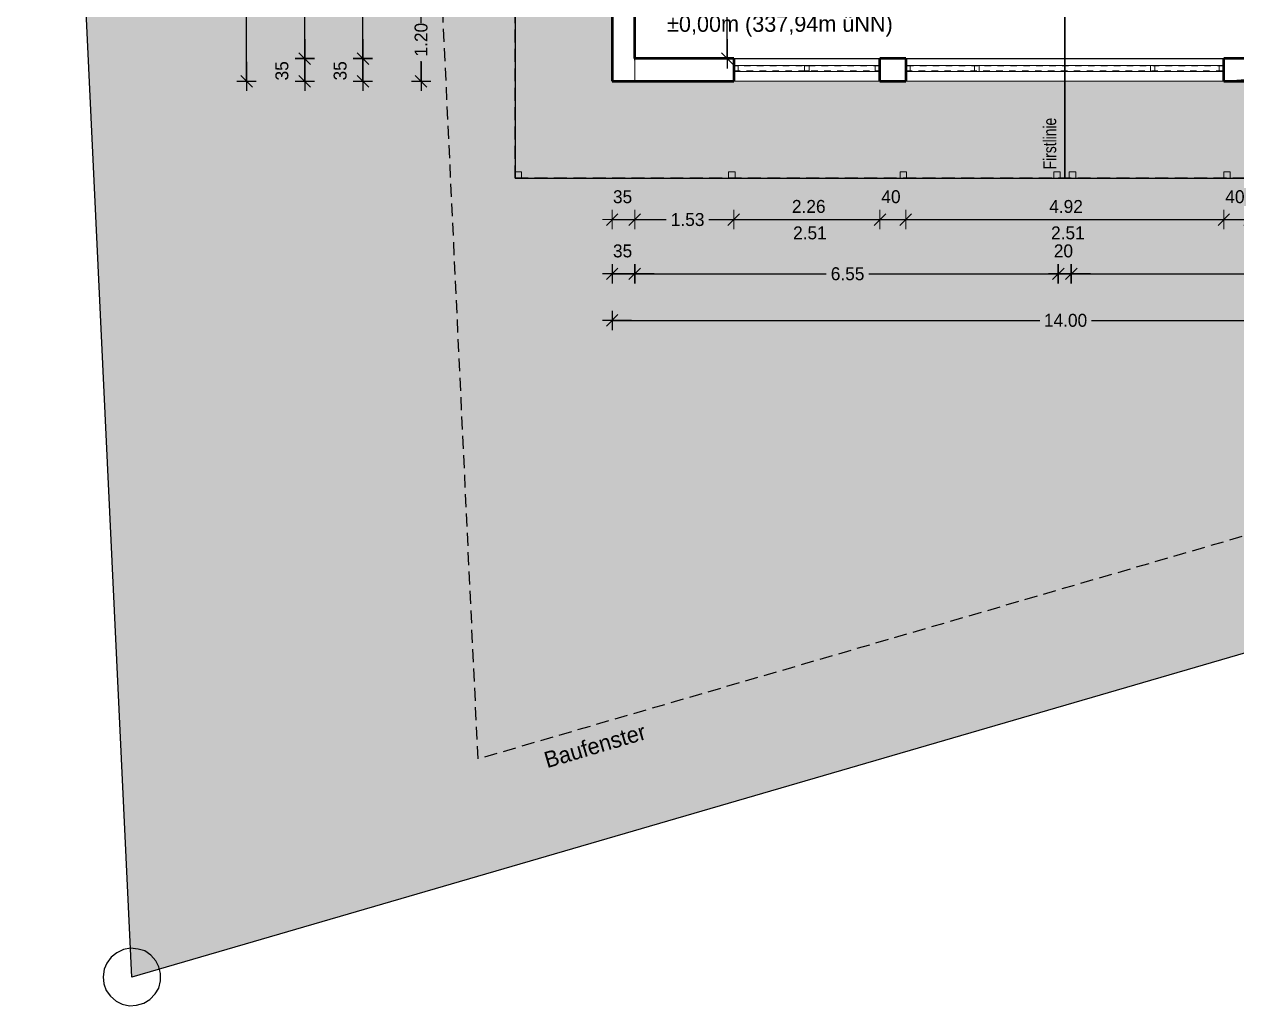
# Model space of a CAD drawing. Header units: metres. Extents: x 148.5 to 220.7, y 14.2 to 65.9.
# Drawn here: x 149.7 to 168.46, y 14.19 to 29.36 of the extents above; entities that cross this region are included whole.
import ezdxf

# ---------------------------------------------------------------- set-up
doc = ezdxf.new("R2010")
doc.units = ezdxf.units.M
doc.header["$XCLIPFRAME"] = 2
doc.header["$PDMODE"] = 65
for name, pattern in [('AUSGEZOGEN', [0]), ('PUNKT2_S9', [0.1, 0, -0.1]), ('VERDECKT2_S2', [0.27, 0.2, -0.07])]:
    doc.linetypes.add(name, pattern=pattern)
for name, color, linetype, lineweight in [('Allgemein01', 7, 'AUSGEZOGEN', 13), ('Design', 7, 'AUSGEZOGEN', 18), ('Fenster', 7, 'AUSGEZOGEN', 13), ('Fensterbank', 7, 'AUSGEZOGEN', 13), ('Fensterbrüstung', 7, 'AUSGEZOGEN', 13), ('Pfosten_ Stützen', 7, 'AUSGEZOGEN', 13), ('Raum', 250, 'AUSGEZOGEN', 13), ('Sanitär', 7, 'AUSGEZOGEN', 25), ('Standard', 7, 'AUSGEZOGEN', 25), ('Stütze Holz', 7, 'AUSGEZOGEN', 13), ('Wand Holz nicht tragend', 7, 'AUSGEZOGEN', 13), ('Wand Holz tragend', 7, 'AUSGEZOGEN', 13)]:
    doc.layers.add(name, color=color, linetype=linetype, lineweight=lineweight)
doc.styles.add('ARIAL', font='arial.ttf')
doc.styles.add('Posterama Text Light', font='')
doc.styles.get('Posterama Text Light').set_extended_font_data('Posterama Text Light')
doc.dimstyles.new('DIMSTYLE_10', dxfattribs={"dimtxt": 0.2, "dimasz": 0.3, "dimexe": 0, "dimexo": 1e-06, "dimgap": 0.1, "dimtad": 2, "dimrnd": 0.005, "dimzin": 0, "dimdsep": 46, "dimtxsty": 'Posterama Text Light', "dimblk1": 'ALL_ML_STRICH', "dimblk2": 'ALL_ML_STRICH', "dimsah": 1, "dimcen": 0, "dimse1": 1, "dimse2": 1, "dimclrd": 7, "dimclre": 7, "dimclrt": 7, "dimadec": 0, "dimazin": 0, "dimtfac": 1, "dimtdec": 0, "dimtix": 1, "dimtmove": 2, "dimatfit": 3, "dimfxl": 0, "dimtzin": 0, "dimlwd": 0, "dimlwe": 18, "dimarcsym": 0})
doc.dimstyles.new('DIMSTYLE_11', dxfattribs={"dimtxt": 0.2, "dimasz": 0.3, "dimexe": 0, "dimexo": 1e-06, "dimgap": 0.1, "dimtad": 2, "dimrnd": 0.005, "dimzin": 0, "dimdsep": 46, "dimtxsty": 'Posterama Text Light', "dimblk1": 'ALL_ML_STRICH', "dimblk2": 'ALL_ML_STRICH', "dimsah": 1, "dimcen": 0, "dimse1": 1, "dimse2": 1, "dimclrd": 7, "dimclre": 7, "dimclrt": 7, "dimadec": 0, "dimazin": 0, "dimtfac": 1, "dimtdec": 0, "dimtix": 1, "dimtmove": 2, "dimatfit": 3, "dimfxl": 0, "dimtzin": 0, "dimlwd": 0, "dimlwe": 18, "dimarcsym": 0})
doc.dimstyles.new('DIMSTYLE_15', dxfattribs={"dimtxt": 0.2, "dimasz": 0.3, "dimexe": 0, "dimexo": 1e-06, "dimgap": 0.1, "dimtad": 0, "dimdec": 3, "dimrnd": 0.005, "dimzin": 4, "dimdsep": 46, "dimtxsty": 'Posterama Text Light', "dimblk1": 'ALL_ML_STRICH', "dimblk2": 'ALL_ML_STRICH', "dimsah": 1, "dimcen": 0, "dimse1": 1, "dimse2": 1, "dimclrd": 7, "dimclre": 7, "dimclrt": 7, "dimadec": 0, "dimazin": 0, "dimtfac": 1, "dimtdec": 0, "dimtix": 1, "dimtmove": 2, "dimatfit": 3, "dimfxl": 0, "dimtzin": 0, "dimlwd": 0, "dimlwe": 25, "dimarcsym": 0})
doc.dimstyles.new('DIMSTYLE_4', dxfattribs={"dimtxt": 0.2, "dimasz": 0.3, "dimexe": 0, "dimexo": 1e-06, "dimgap": 0.1, "dimtad": 0, "dimrnd": 0.005, "dimzin": 0, "dimdsep": 46, "dimtxsty": 'Posterama Text Light', "dimblk1": 'ALL_ML_STRICH', "dimblk2": 'ALL_ML_STRICH', "dimsah": 1, "dimcen": 0, "dimse1": 1, "dimse2": 1, "dimclrd": 7, "dimclre": 7, "dimclrt": 7, "dimadec": 0, "dimazin": 0, "dimtfac": 1, "dimtdec": 0, "dimtix": 1, "dimtmove": 2, "dimatfit": 3, "dimfxl": 0, "dimtzin": 0, "dimlwd": 0, "dimlwe": 25, "dimarcsym": 0})
doc.dimstyles.new('DIMSTYLE_5', dxfattribs={"dimtxt": 0.2, "dimasz": 0.3, "dimexe": 0, "dimexo": 1e-06, "dimgap": 0.1, "dimtad": 0, "dimdec": 3, "dimrnd": 0.005, "dimzin": 0, "dimdsep": 46, "dimtxsty": 'Posterama Text Light', "dimblk1": 'ALL_ML_STRICH', "dimblk2": 'ALL_ML_STRICH', "dimsah": 1, "dimcen": 0, "dimse1": 1, "dimse2": 1, "dimclrd": 7, "dimclre": 7, "dimclrt": 7, "dimadec": 0, "dimazin": 0, "dimtfac": 1, "dimtdec": 0, "dimtix": 1, "dimtmove": 2, "dimatfit": 3, "dimfxl": 0, "dimtzin": 0, "dimlwd": 0, "dimlwe": 25, "dimarcsym": 0})
doc.dimstyles.new('DIMSTYLE_8', dxfattribs={"dimtxt": 0.2, "dimasz": 0.3, "dimexe": 0, "dimexo": 1e-06, "dimgap": 0.1, "dimtad": 2, "dimdec": 1, "dimlfac": 100, "dimrnd": 0.5, "dimzin": 0, "dimdsep": 46, "dimtxsty": 'Posterama Text Light', "dimblk1": 'ALL_ML_STRICH', "dimblk2": 'ALL_ML_STRICH', "dimsah": 1, "dimcen": 0, "dimse1": 1, "dimse2": 1, "dimclrd": 7, "dimclre": 7, "dimclrt": 7, "dimadec": 0, "dimazin": 0, "dimtfac": 1, "dimtdec": 0, "dimtix": 1, "dimtmove": 2, "dimatfit": 3, "dimfxl": 0, "dimtvp": 1.2, "dimtzin": 0, "dimlwd": 0, "dimlwe": 18, "dimarcsym": 0})
picture_1 = doc.add_image_def('image1.jpg', size_in_pixel=(256, 256))
picture_2 = doc.add_image_def('image2.jpg', size_in_pixel=(256, 256))

# ---------------------------------------------------------------- blocks, each defined once
blk = doc.blocks.new('ALL_ML_STRICH')
at = {"color": 0, "linetype": 'ByBlock', "lineweight": -2}
for p, q in [((-1, 0), (0.5, 0)), ((-0.3, -0.3), (0.3, 0.3)), ((0, -0.5), (0, 0.5))]:
    blk.add_line(p, q, dxfattribs=at)
blk = doc.blocks.new('*D80')
at = {"layer": 'DEFPOINTS', "color": 7, "linetype": 'AUSGEZOGEN', "lineweight": 25, "transparency": 33554687}
for p in [(158.798, 28.482), (172.798, 28.482), (158.798, 24.785)]:
    blk.add_point(p, dxfattribs=at)
at = {"layer": 'Standard', "color": 7, "linetype": 'AUSGEZOGEN', "lineweight": -2, "transparency": 33554687}
for p, q in [((158.798, 24.785), (165.41, 24.785)), ((166.21, 24.785), (172.798, 24.785))]:
    blk.add_line(p, q, dxfattribs=at)
at = {"layer": 'Standard', "color": 7, "linetype": 'AUSGEZOGEN', "lineweight": 25, "transparency": 33554687, "xscale": 0.3, "yscale": 0.3, "zscale": 0.3, "rotation": 180}
blk.add_blockref('ALL_ML_STRICH', (158.798, 24.785), dxfattribs=at)
at = {"layer": 'Standard', "color": 7, "linetype": 'AUSGEZOGEN', "lineweight": 25, "transparency": 33554687, "xscale": 0.3, "yscale": 0.3, "zscale": 0.3}
blk.add_blockref('ALL_ML_STRICH', (172.798, 24.785), dxfattribs=at)
at = {"layer": 'Standard', "color": 7, "linetype": 'AUSGEZOGEN', "lineweight": 25, "transparency": 33554687, "insert": (165.81, 24.785), "char_height": 0.2, "width": 1, "attachment_point": 5, "style": 'Posterama Text Light'}
blk.add_mtext('\\A1;{\\A1;{14.00\\H0.132000;\\S^ ;}}', dxfattribs=at)
blk = doc.blocks.new('*D81')
at = {"layer": 'DEFPOINTS', "color": 7, "linetype": 'AUSGEZOGEN', "lineweight": 25, "transparency": 33554687}
for p in [(158.798, 46.485), (153.143, 28.482), (158.798, 28.482)]:
    blk.add_point(p, dxfattribs=at)
at = {"layer": 'Standard', "color": 7, "linetype": 'AUSGEZOGEN', "lineweight": -2, "transparency": 33554687}
for p, q in [((153.143, 37.982), (153.143, 46.485)), ((153.143, 28.482), (153.143, 37.042))]:
    blk.add_line(p, q, dxfattribs=at)
at = {"layer": 'Standard', "color": 7, "linetype": 'AUSGEZOGEN', "lineweight": 25, "transparency": 33554687, "xscale": 0.3, "yscale": 0.3, "zscale": 0.3}
for p, rotation in [((153.143, 46.485), 90), ((153.143, 28.482), 270)]:
    blk.add_blockref('ALL_ML_STRICH', p, dxfattribs=dict(at, rotation=rotation))
at = {"layer": 'Standard', "color": 7, "linetype": 'AUSGEZOGEN', "lineweight": 25, "transparency": 33554687, "insert": (153.143, 37.512), "char_height": 0.2, "width": 1.2, "attachment_point": 5, "rotation": 90, "style": 'Posterama Text Light'}
blk.add_mtext('\\A1;{\\A1;{18.00\\H0.132000;\\S5^ ;}}', dxfattribs=at)
blk = doc.blocks.new('*D91')
at = {"layer": 'DEFPOINTS', "color": 7, "linetype": 'AUSGEZOGEN', "lineweight": 25, "transparency": 33554687}
for p in [(159.148, 28.832), (154.043, 28.482), (158.798, 28.482)]:
    blk.add_point(p, dxfattribs=at)
at = {"layer": 'Standard', "color": 7, "linetype": 'AUSGEZOGEN', "lineweight": -2, "transparency": 33554687}
blk.add_line((154.043, 28.482), (154.043, 28.832), dxfattribs=at)
at = {"layer": 'Standard', "color": 7, "linetype": 'AUSGEZOGEN', "lineweight": 25, "transparency": 33554687, "xscale": 0.3, "yscale": 0.3, "zscale": 0.3}
for p, rotation in [((154.043, 28.832), 90), ((154.043, 28.482), 270)]:
    blk.add_blockref('ALL_ML_STRICH', p, dxfattribs=dict(at, rotation=rotation))
at = {"layer": 'Standard', "color": 7, "linetype": 'AUSGEZOGEN', "lineweight": 25, "transparency": 33554687, "insert": (153.691, 28.643), "char_height": 0.2, "width": 0.8, "attachment_point": 5, "rotation": 90, "style": 'Posterama Text Light'}
blk.add_mtext('\\A1;{\\A1;{35\\H0.132000;\\S^ ;}}', dxfattribs=at)
blk = doc.blocks.new('*D92')
at = {"layer": 'DEFPOINTS', "color": 7, "linetype": 'AUSGEZOGEN', "lineweight": 25, "transparency": 33554687}
for p in [(159.148, 46.135), (154.043, 28.832), (159.148, 28.832)]:
    blk.add_point(p, dxfattribs=at)
at = {"layer": 'Standard', "color": 7, "linetype": 'AUSGEZOGEN', "lineweight": -2, "transparency": 33554687}
for p, q in [((154.043, 38.009), (154.043, 46.135)), ((154.043, 28.832), (154.043, 37.069))]:
    blk.add_line(p, q, dxfattribs=at)
at = {"layer": 'Standard', "color": 7, "linetype": 'AUSGEZOGEN', "lineweight": 25, "transparency": 33554687, "xscale": 0.3, "yscale": 0.3, "zscale": 0.3}
for p, rotation in [((154.043, 46.135), 90), ((154.043, 28.832), 270)]:
    blk.add_blockref('ALL_ML_STRICH', p, dxfattribs=dict(at, rotation=rotation))
at = {"layer": 'Standard', "color": 7, "linetype": 'AUSGEZOGEN', "lineweight": 25, "transparency": 33554687, "insert": (154.043, 37.539), "char_height": 0.2, "width": 1.2, "attachment_point": 5, "rotation": 90, "style": 'Posterama Text Light'}
blk.add_mtext('\\A1;{\\A1;{17.30\\H0.132000;\\S5^ ;}}', dxfattribs=at)
blk = doc.blocks.new('Fensterbank_5_$F2')
at = {"layer": 'Fensterbank', "color": 7, "linetype": 'AUSGEZOGEN', "lineweight": 18, "transparency": 33554687}
blk.add_line((0, -0.112), (2.26, -0.112), dxfattribs=at)
blk = doc.blocks.new('Fensterbank_6_$F2')
at = {"layer": 'Fensterbank', "color": 7, "linetype": 'AUSGEZOGEN', "lineweight": 18, "transparency": 33554687}
blk.add_line((0, -0.16), (2.26, -0.16), dxfattribs=at)
blk = doc.blocks.new('Fenster_5_$F2')
at = {"layer": 'Fenster', "transparency": 33554687}
for points in [[(0, -0.007), (0.07, -0.007), (0.07, 0.085), (0, 0.085), (0, -0.007)], [(0.07, -0.007), (2.19, -0.007), (2.19, 0.085), (0.07, 0.085), (0.07, -0.007)], [(1.095, 0.079), (1.165, 0.079), (1.165, -0.001), (1.095, -0.001), (1.095, 0.079)], [(1.095, -0.001), (1.165, -0.001), (1.165, 0.079), (1.095, 0.079), (1.095, -0.001)], [(2.19, -0.007), (2.26, -0.007), (2.26, 0.085), (2.19, 0.085), (2.19, -0.007)]]:
    blk.add_lwpolyline(points, close=True, dxfattribs=at)
blk = doc.blocks.new('Fensterbank_9_$F2')
at = {"layer": 'Fensterbank', "color": 7, "linetype": 'AUSGEZOGEN', "lineweight": 18, "transparency": 33554687}
blk.add_line((0, -0.112), (4.92, -0.112), dxfattribs=at)
blk = doc.blocks.new('Fensterbank_10_$F2')
at = {"layer": 'Fensterbank', "color": 7, "linetype": 'AUSGEZOGEN', "lineweight": 18, "transparency": 33554687}
blk.add_line((0, -0.16), (4.92, -0.16), dxfattribs=at)
blk = doc.blocks.new('Fenster_6_$F2')
at = {"layer": 'Fenster', "transparency": 33554687}
for points in [[(0, -0.007), (0.07, -0.007), (0.07, 0.085), (0, 0.085), (0, -0.007)], [(1.065, -0.007), (1.065, 0.085), (0.07, 0.085), (0.07, -0.007), (1.065, -0.007)], [(1.065, -0.007), (1.135, -0.007), (1.135, 0.085), (1.065, 0.085), (1.065, -0.007)], [(3.785, -0.007), (3.785, 0.085), (1.135, 0.085), (1.135, -0.007), (3.785, -0.007)], [(3.785, -0.007), (3.855, -0.007), (3.855, 0.085), (3.785, 0.085), (3.785, -0.007)], [(4.85, 0.085), (3.855, 0.085), (3.855, -0.007), (4.85, -0.007), (4.85, 0.085)], [(4.85, -0.007), (4.92, -0.007), (4.92, 0.085), (4.85, 0.085), (4.85, -0.007)]]:
    blk.add_lwpolyline(points, close=True, dxfattribs=at)
blk = doc.blocks.new('*D97')
at = {"layer": 'DEFPOINTS', "color": 7, "linetype": 'AUSGEZOGEN', "lineweight": 18, "transparency": 33554687}
for p in [(158.798, 28.482), (159.148, 28.482), (158.798, 26.343)]:
    blk.add_point(p, dxfattribs=at)
at = {"layer": 'Standard', "color": 7, "linetype": 'AUSGEZOGEN', "lineweight": -2, "transparency": 33554687}
blk.add_line((158.798, 26.343), (159.148, 26.343), dxfattribs=at)
at = {"layer": 'Standard', "color": 7, "linetype": 'AUSGEZOGEN', "lineweight": 18, "transparency": 33554687, "xscale": 0.3, "yscale": 0.3, "zscale": 0.3, "rotation": 180}
blk.add_blockref('ALL_ML_STRICH', (158.798, 26.343), dxfattribs=at)
at = {"layer": 'Standard', "color": 7, "linetype": 'AUSGEZOGEN', "lineweight": 18, "transparency": 33554687, "xscale": 0.3, "yscale": 0.3, "zscale": 0.3}
blk.add_blockref('ALL_ML_STRICH', (159.148, 26.343), dxfattribs=at)
at = {"layer": 'Standard', "color": 7, "linetype": 'AUSGEZOGEN', "lineweight": 18, "transparency": 33554687, "insert": (158.959, 26.696), "char_height": 0.2, "width": 0.8, "attachment_point": 5, "style": 'Posterama Text Light'}
blk.add_mtext('\\A1;{\\A1;{35\\H0.132000;\\S^ ;}}', dxfattribs=at)
blk = doc.blocks.new('*D98')
at = {"layer": 'DEFPOINTS', "color": 7, "linetype": 'AUSGEZOGEN', "lineweight": 18, "transparency": 33554687}
for p in [(159.148, 28.482), (160.678, 28.482), (159.148, 26.343)]:
    blk.add_point(p, dxfattribs=at)
at = {"layer": 'Standard', "color": 7, "linetype": 'AUSGEZOGEN', "lineweight": -2, "transparency": 33554687}
for p, q in [((159.148, 26.343), (159.635, 26.343)), ((160.295, 26.343), (160.678, 26.343))]:
    blk.add_line(p, q, dxfattribs=at)
at = {"layer": 'Standard', "color": 7, "linetype": 'AUSGEZOGEN', "lineweight": 18, "transparency": 33554687, "xscale": 0.3, "yscale": 0.3, "zscale": 0.3, "rotation": 180}
blk.add_blockref('ALL_ML_STRICH', (159.148, 26.343), dxfattribs=at)
at = {"layer": 'Standard', "color": 7, "linetype": 'AUSGEZOGEN', "lineweight": 18, "transparency": 33554687, "xscale": 0.3, "yscale": 0.3, "zscale": 0.3}
blk.add_blockref('ALL_ML_STRICH', (160.678, 26.343), dxfattribs=at)
at = {"layer": 'Standard', "color": 7, "linetype": 'AUSGEZOGEN', "lineweight": 18, "transparency": 33554687, "insert": (159.965, 26.343), "char_height": 0.2, "width": 0.8, "attachment_point": 5, "style": 'Posterama Text Light'}
blk.add_mtext('\\A1;{\\A1;{1.53\\H0.132000;\\S^ ;}}', dxfattribs=at)
blk = doc.blocks.new('*D99')
at = {"layer": 'DEFPOINTS', "color": 7, "linetype": 'AUSGEZOGEN', "lineweight": 18, "transparency": 33554687}
for p in [(160.678, 28.482), (162.938, 28.482), (160.678, 26.343)]:
    blk.add_point(p, dxfattribs=at)
at = {"layer": 'Standard', "color": 7, "linetype": 'AUSGEZOGEN', "lineweight": -2, "transparency": 33554687}
blk.add_line((160.678, 26.343), (162.938, 26.343), dxfattribs=at)
at = {"layer": 'Standard', "color": 7, "linetype": 'AUSGEZOGEN', "lineweight": 18, "transparency": 33554687, "xscale": 0.3, "yscale": 0.3, "zscale": 0.3, "rotation": 180}
blk.add_blockref('ALL_ML_STRICH', (160.678, 26.343), dxfattribs=at)
at = {"layer": 'Standard', "color": 7, "linetype": 'AUSGEZOGEN', "lineweight": 18, "transparency": 33554687, "xscale": 0.3, "yscale": 0.3, "zscale": 0.3}
blk.add_blockref('ALL_ML_STRICH', (162.938, 26.343), dxfattribs=at)
at = {"layer": 'Standard', "color": 7, "linetype": 'AUSGEZOGEN', "lineweight": 18, "transparency": 33554687, "insert": (161.838, 26.546), "char_height": 0.2, "width": 0.8, "attachment_point": 5, "style": 'Posterama Text Light'}
blk.add_mtext('\\A1;{\\A1;{2.26\\H0.132000;\\S^ ;}}', dxfattribs=at)
at = {"layer": 'Standard', "color": 7, "linetype": 'AUSGEZOGEN', "lineweight": 18, "transparency": 33554687, "insert": (161.596, 26.238), "char_height": 0.2, "width": 0.01, "attachment_point": 1, "line_spacing_factor": 0.60241, "style": 'Posterama Text Light'}
blk.add_mtext('\\A1;{2.51\\H0.132000;\\S^ ;}', dxfattribs=at)
blk = doc.blocks.new('*D100')
at = {"layer": 'DEFPOINTS', "color": 7, "linetype": 'AUSGEZOGEN', "lineweight": 18, "transparency": 33554687}
for p in [(162.938, 28.482), (163.338, 28.482), (162.938, 26.343)]:
    blk.add_point(p, dxfattribs=at)
at = {"layer": 'Standard', "color": 7, "linetype": 'AUSGEZOGEN', "lineweight": -2, "transparency": 33554687}
blk.add_line((162.938, 26.343), (163.338, 26.343), dxfattribs=at)
at = {"layer": 'Standard', "color": 7, "linetype": 'AUSGEZOGEN', "lineweight": 18, "transparency": 33554687, "xscale": 0.3, "yscale": 0.3, "zscale": 0.3, "rotation": 180}
blk.add_blockref('ALL_ML_STRICH', (162.938, 26.343), dxfattribs=at)
at = {"layer": 'Standard', "color": 7, "linetype": 'AUSGEZOGEN', "lineweight": 18, "transparency": 33554687, "xscale": 0.3, "yscale": 0.3, "zscale": 0.3}
blk.add_blockref('ALL_ML_STRICH', (163.338, 26.343), dxfattribs=at)
at = {"layer": 'Standard', "color": 7, "linetype": 'AUSGEZOGEN', "lineweight": 18, "transparency": 33554687, "insert": (163.11, 26.696), "char_height": 0.2, "width": 0.8, "attachment_point": 5, "style": 'Posterama Text Light'}
blk.add_mtext('\\A1;{\\A1;{40\\H0.132000;\\S^ ;}}', dxfattribs=at)
blk = doc.blocks.new('*D101')
at = {"layer": 'DEFPOINTS', "color": 7, "linetype": 'AUSGEZOGEN', "lineweight": 18, "transparency": 33554687}
for p in [(163.338, 28.482), (168.258, 28.482), (163.338, 26.343)]:
    blk.add_point(p, dxfattribs=at)
at = {"layer": 'Standard', "color": 7, "linetype": 'AUSGEZOGEN', "lineweight": -2, "transparency": 33554687}
blk.add_line((163.338, 26.343), (168.258, 26.343), dxfattribs=at)
at = {"layer": 'Standard', "color": 7, "linetype": 'AUSGEZOGEN', "lineweight": 18, "transparency": 33554687, "xscale": 0.3, "yscale": 0.3, "zscale": 0.3, "rotation": 180}
blk.add_blockref('ALL_ML_STRICH', (163.338, 26.343), dxfattribs=at)
at = {"layer": 'Standard', "color": 7, "linetype": 'AUSGEZOGEN', "lineweight": 18, "transparency": 33554687, "xscale": 0.3, "yscale": 0.3, "zscale": 0.3}
blk.add_blockref('ALL_ML_STRICH', (168.258, 26.343), dxfattribs=at)
at = {"layer": 'Standard', "color": 7, "linetype": 'AUSGEZOGEN', "lineweight": 18, "transparency": 33554687, "insert": (165.818, 26.545), "char_height": 0.2, "width": 0.8, "attachment_point": 5, "style": 'Posterama Text Light'}
blk.add_mtext('\\A1;{\\A1;{4.92\\H0.132000;\\S^ ;}}', dxfattribs=at)
at = {"layer": 'Standard', "color": 7, "linetype": 'AUSGEZOGEN', "lineweight": 18, "transparency": 33554687, "insert": (165.586, 26.238), "char_height": 0.2, "width": 0.01, "attachment_point": 1, "line_spacing_factor": 0.60241, "style": 'Posterama Text Light'}
blk.add_mtext('\\A1;{2.51\\H0.132000;\\S^ ;}', dxfattribs=at)
blk = doc.blocks.new('*D102')
at = {"layer": 'DEFPOINTS', "color": 7, "linetype": 'AUSGEZOGEN', "lineweight": 18, "transparency": 33554687}
for p in [(168.258, 28.482), (168.658, 28.482), (168.258, 26.343)]:
    blk.add_point(p, dxfattribs=at)
at = {"layer": 'Standard', "color": 7, "linetype": 'AUSGEZOGEN', "lineweight": -2, "transparency": 33554687}
blk.add_line((168.258, 26.343), (168.658, 26.343), dxfattribs=at)
at = {"layer": 'Standard', "color": 7, "linetype": 'AUSGEZOGEN', "lineweight": 18, "transparency": 33554687, "xscale": 0.3, "yscale": 0.3, "zscale": 0.3, "rotation": 180}
blk.add_blockref('ALL_ML_STRICH', (168.258, 26.343), dxfattribs=at)
at = {"layer": 'Standard', "color": 7, "linetype": 'AUSGEZOGEN', "lineweight": 18, "transparency": 33554687, "xscale": 0.3, "yscale": 0.3, "zscale": 0.3}
blk.add_blockref('ALL_ML_STRICH', (168.658, 26.343), dxfattribs=at)
at = {"layer": 'Standard', "color": 7, "linetype": 'AUSGEZOGEN', "lineweight": 18, "transparency": 33554687, "insert": (168.43, 26.696), "char_height": 0.2, "width": 0.8, "attachment_point": 5, "style": 'Posterama Text Light'}
blk.add_mtext('\\A1;{\\A1;{40\\H0.132000;\\S^ ;}}', dxfattribs=at)
blk = doc.blocks.new('*D117')
at = {"layer": 'DEFPOINTS', "color": 7, "linetype": 'AUSGEZOGEN', "lineweight": 25, "transparency": 33554687}
for p in [(159.148, 28.832), (158.798, 28.482), (158.798, 25.505)]:
    blk.add_point(p, dxfattribs=at)
at = {"layer": 'Standard', "color": 7, "linetype": 'AUSGEZOGEN', "lineweight": -2, "transparency": 33554687}
blk.add_line((158.798, 25.505), (159.148, 25.505), dxfattribs=at)
at = {"layer": 'Standard', "color": 7, "linetype": 'AUSGEZOGEN', "lineweight": 25, "transparency": 33554687, "xscale": 0.3, "yscale": 0.3, "zscale": 0.3, "rotation": 180}
blk.add_blockref('ALL_ML_STRICH', (158.798, 25.505), dxfattribs=at)
at = {"layer": 'Standard', "color": 7, "linetype": 'AUSGEZOGEN', "lineweight": 25, "transparency": 33554687, "xscale": 0.3, "yscale": 0.3, "zscale": 0.3}
blk.add_blockref('ALL_ML_STRICH', (159.148, 25.505), dxfattribs=at)
at = {"layer": 'Standard', "color": 7, "linetype": 'AUSGEZOGEN', "lineweight": 25, "transparency": 33554687, "insert": (158.959, 25.858), "char_height": 0.2, "width": 0.8, "attachment_point": 5, "style": 'Posterama Text Light'}
blk.add_mtext('\\A1;{\\A1;{35\\H0.132000;\\S^ ;}}', dxfattribs=at)
blk = doc.blocks.new('*D118')
at = {"layer": 'DEFPOINTS', "color": 7, "linetype": 'AUSGEZOGEN', "lineweight": 25, "transparency": 33554687}
for p in [(159.148, 28.832), (165.698, 28.832), (159.148, 25.505)]:
    blk.add_point(p, dxfattribs=at)
at = {"layer": 'Standard', "color": 7, "linetype": 'AUSGEZOGEN', "lineweight": -2, "transparency": 33554687}
for p, q in [((159.148, 25.505), (162.109, 25.505)), ((162.769, 25.505), (165.698, 25.505))]:
    blk.add_line(p, q, dxfattribs=at)
at = {"layer": 'Standard', "color": 7, "linetype": 'AUSGEZOGEN', "lineweight": 25, "transparency": 33554687, "xscale": 0.3, "yscale": 0.3, "zscale": 0.3, "rotation": 180}
blk.add_blockref('ALL_ML_STRICH', (159.148, 25.505), dxfattribs=at)
at = {"layer": 'Standard', "color": 7, "linetype": 'AUSGEZOGEN', "lineweight": 25, "transparency": 33554687, "xscale": 0.3, "yscale": 0.3, "zscale": 0.3}
blk.add_blockref('ALL_ML_STRICH', (165.698, 25.505), dxfattribs=at)
at = {"layer": 'Standard', "color": 7, "linetype": 'AUSGEZOGEN', "lineweight": 25, "transparency": 33554687, "insert": (162.439, 25.505), "char_height": 0.2, "width": 0.8, "attachment_point": 5, "style": 'Posterama Text Light'}
blk.add_mtext('\\A1;{\\A1;{6.55\\H0.132000;\\S^ ;}}', dxfattribs=at)
blk = doc.blocks.new('*D119')
at = {"layer": 'DEFPOINTS', "color": 7, "linetype": 'AUSGEZOGEN', "lineweight": 25, "transparency": 33554687}
for p in [(165.698, 28.832), (165.898, 28.832), (165.698, 25.505)]:
    blk.add_point(p, dxfattribs=at)
at = {"layer": 'Standard', "color": 7, "linetype": 'AUSGEZOGEN', "lineweight": -2, "transparency": 33554687}
blk.add_line((165.698, 25.505), (165.898, 25.505), dxfattribs=at)
at = {"layer": 'Standard', "color": 7, "linetype": 'AUSGEZOGEN', "lineweight": 25, "transparency": 33554687, "xscale": 0.3, "yscale": 0.3, "zscale": 0.3, "rotation": 180}
blk.add_blockref('ALL_ML_STRICH', (165.698, 25.505), dxfattribs=at)
at = {"layer": 'Standard', "color": 7, "linetype": 'AUSGEZOGEN', "lineweight": 25, "transparency": 33554687, "xscale": 0.3, "yscale": 0.3, "zscale": 0.3}
blk.add_blockref('ALL_ML_STRICH', (165.898, 25.505), dxfattribs=at)
at = {"layer": 'Standard', "color": 7, "linetype": 'AUSGEZOGEN', "lineweight": 25, "transparency": 33554687, "insert": (165.777, 25.858), "char_height": 0.2, "width": 0.8, "attachment_point": 5, "style": 'Posterama Text Light'}
blk.add_mtext('\\A1;{\\A1;{20\\H0.132000;\\S^ ;}}', dxfattribs=at)
blk = doc.blocks.new('*D120')
at = {"layer": 'DEFPOINTS', "color": 7, "linetype": 'AUSGEZOGEN', "lineweight": 25, "transparency": 33554687}
for p in [(165.898, 28.832), (172.448, 28.832), (165.898, 25.505)]:
    blk.add_point(p, dxfattribs=at)
at = {"layer": 'Standard', "color": 7, "linetype": 'AUSGEZOGEN', "lineweight": -2, "transparency": 33554687}
for p, q in [((165.898, 25.505), (168.859, 25.505)), ((169.519, 25.505), (172.448, 25.505))]:
    blk.add_line(p, q, dxfattribs=at)
at = {"layer": 'Standard', "color": 7, "linetype": 'AUSGEZOGEN', "lineweight": 25, "transparency": 33554687, "xscale": 0.3, "yscale": 0.3, "zscale": 0.3, "rotation": 180}
blk.add_blockref('ALL_ML_STRICH', (165.898, 25.505), dxfattribs=at)
at = {"layer": 'Standard', "color": 7, "linetype": 'AUSGEZOGEN', "lineweight": 25, "transparency": 33554687, "xscale": 0.3, "yscale": 0.3, "zscale": 0.3}
blk.add_blockref('ALL_ML_STRICH', (172.448, 25.505), dxfattribs=at)
at = {"layer": 'Standard', "color": 7, "linetype": 'AUSGEZOGEN', "lineweight": 25, "transparency": 33554687, "insert": (169.189, 25.505), "char_height": 0.2, "width": 0.8, "attachment_point": 5, "style": 'Posterama Text Light'}
blk.add_mtext('\\A1;{\\A1;{6.55\\H0.132000;\\S^ ;}}', dxfattribs=at)
blk = doc.blocks.new('*D122')
at = {"layer": 'DEFPOINTS', "color": 7, "linetype": 'AUSGEZOGEN', "lineweight": 25, "transparency": 33554687}
for p in [(159.148, 28.832), (154.943, 28.482), (158.798, 28.482)]:
    blk.add_point(p, dxfattribs=at)
at = {"layer": 'Standard', "color": 7, "linetype": 'AUSGEZOGEN', "lineweight": -2, "transparency": 33554687}
blk.add_line((154.943, 28.482), (154.943, 28.832), dxfattribs=at)
at = {"layer": 'Standard', "color": 7, "linetype": 'AUSGEZOGEN', "lineweight": 25, "transparency": 33554687, "xscale": 0.3, "yscale": 0.3, "zscale": 0.3}
for p, rotation in [((154.943, 28.832), 90), ((154.943, 28.482), 270)]:
    blk.add_blockref('ALL_ML_STRICH', p, dxfattribs=dict(at, rotation=rotation))
at = {"layer": 'Standard', "color": 7, "linetype": 'AUSGEZOGEN', "lineweight": 25, "transparency": 33554687, "insert": (154.591, 28.643), "char_height": 0.2, "width": 0.8, "attachment_point": 5, "rotation": 90, "style": 'Posterama Text Light'}
blk.add_mtext('\\A1;{\\A1;{35\\H0.132000;\\S^ ;}}', dxfattribs=at)
blk = doc.blocks.new('*D123')
at = {"layer": 'DEFPOINTS', "color": 7, "linetype": 'AUSGEZOGEN', "lineweight": 25, "transparency": 33554687}
for p in [(159.148, 40.285), (154.943, 28.832), (159.148, 28.832)]:
    blk.add_point(p, dxfattribs=at)
at = {"layer": 'Standard', "color": 7, "linetype": 'AUSGEZOGEN', "lineweight": -2, "transparency": 33554687}
for p, q in [((154.943, 35.123), (154.943, 40.285)), ((154.943, 28.832), (154.943, 34.183))]:
    blk.add_line(p, q, dxfattribs=at)
at = {"layer": 'Standard', "color": 7, "linetype": 'AUSGEZOGEN', "lineweight": 25, "transparency": 33554687, "xscale": 0.3, "yscale": 0.3, "zscale": 0.3}
for p, rotation in [((154.943, 40.285), 90), ((154.943, 28.832), 270)]:
    blk.add_blockref('ALL_ML_STRICH', p, dxfattribs=dict(at, rotation=rotation))
at = {"layer": 'Standard', "color": 7, "linetype": 'AUSGEZOGEN', "lineweight": 25, "transparency": 33554687, "insert": (154.943, 34.653), "char_height": 0.2, "width": 1.2, "attachment_point": 5, "rotation": 90, "style": 'Posterama Text Light'}
blk.add_mtext('\\A1;{\\A1;{11.45\\H0.132000;\\S5^ ;}}', dxfattribs=at)
blk = doc.blocks.new('*D138')
at = {"layer": 'DEFPOINTS', "color": 7, "linetype": 'AUSGEZOGEN', "lineweight": 25, "transparency": 33554687}
for p in [(158.798, 29.68), (155.843, 28.482), (158.798, 28.482)]:
    blk.add_point(p, dxfattribs=at)
at = {"layer": 'Standard', "color": 7, "linetype": 'AUSGEZOGEN', "lineweight": -2, "transparency": 33554687}
for p, q in [((155.843, 29.455), (155.843, 29.68)), ((155.843, 28.482), (155.843, 28.795))]:
    blk.add_line(p, q, dxfattribs=at)
at = {"layer": 'Standard', "color": 7, "linetype": 'AUSGEZOGEN', "lineweight": 25, "transparency": 33554687, "xscale": 0.3, "yscale": 0.3, "zscale": 0.3}
for p, rotation in [((155.843, 29.68), 90), ((155.843, 28.482), 270)]:
    blk.add_blockref('ALL_ML_STRICH', p, dxfattribs=dict(at, rotation=rotation))
at = {"layer": 'Standard', "color": 7, "linetype": 'AUSGEZOGEN', "lineweight": 25, "transparency": 33554687, "insert": (155.843, 29.125), "char_height": 0.2, "width": 0.8, "attachment_point": 5, "rotation": 90, "style": 'Posterama Text Light'}
blk.add_mtext('\\A1;{\\A1;{1.20\\H0.132000;\\S^ ;}}', dxfattribs=at)
blk = doc.blocks.new('*D181')
at = {"layer": 'DEFPOINTS', "color": 7, "linetype": 'AUSGEZOGEN', "lineweight": 25, "transparency": 33554687}
for p in [(160.896, 34.615), (160.579, 28.832), (160.678, 28.832)]:
    blk.add_point(p, dxfattribs=at)
at = {"layer": 'Standard', "color": 7, "linetype": 'AUSGEZOGEN', "lineweight": -2, "transparency": 33554687}
for p, q in [((160.579, 32.17), (160.579, 34.615)), ((160.579, 28.832), (160.579, 31.37))]:
    blk.add_line(p, q, dxfattribs=at)
at = {"layer": 'Standard', "color": 7, "linetype": 'AUSGEZOGEN', "lineweight": 25, "transparency": 33554687, "xscale": 0.3, "yscale": 0.3, "zscale": 0.3}
for p, rotation in [((160.579, 34.615), 90), ((160.579, 28.832), 270)]:
    blk.add_blockref('ALL_ML_STRICH', p, dxfattribs=dict(at, rotation=rotation))
at = {"layer": 'Standard', "color": 7, "linetype": 'AUSGEZOGEN', "lineweight": 25, "transparency": 33554687, "insert": (160.579, 31.77), "char_height": 0.2, "width": 1, "attachment_point": 5, "rotation": 90, "style": 'Posterama Text Light'}
blk.add_mtext('\\A1;{\\A1;{5.78\\H0.132000;\\S5^ ;}}', dxfattribs=at)

msp = doc.modelspace()

# ---------------------------------------------------------------- hatches: boundary and pattern name
at = {"layer": 'Design', "linetype": 'AUSGEZOGEN', "lineweight": 25, "transparency": 33554687}
h = msp.add_hatch(color=55, dxfattribs=at)
h.paths.add_polyline_path([(179.3997, 22.8108), (179.4062, 22.7934), (179.8343, 22.918), (179.8244, 23.3615), (179.8137, 23.3627), (179.8244, 23.3644), (179.3348, 45.4282), (179.3425, 45.8699), (179.3143, 45.8729), (179.3427, 45.8775), (179.5599, 58.3434), (179.5313, 58.35), (179.5601, 58.352), (179.5678, 58.7935), (149.705, 50.1056), (150.4603, 33.8782), (151.3693, 14.6325), (151.794, 14.7561), (151.7852, 14.7892), (151.8007, 14.758), (179.401, 22.7919)])
h.paths.add_polyline_path([(172.8178, 34.6148), (172.8178, 34.6423), (172.8478, 34.6423), (172.8478, 34.6148)], flags=16)
h.paths.add_polyline_path([(172.8178, 37.0619), (172.8478, 37.0619), (172.8478, 35.9069), (172.8178, 35.9069)], flags=16)
h.paths.add_polyline_path([(172.7978, 28.4819), (158.7978, 28.4819), (158.7978, 46.4848), (172.7978, 46.4848)], flags=16)
h.paths.add_polyline_path([(179.3071, 58.4269), (179.3106, 58.4318), (179.3244, 58.419)], flags=16)
h.paths.add_polyline_path([(155.5781, 42.4093), (155.5781, 42.4093), (155.5225, 42.4067)], flags=16)

# ---------------------------------------------------------------- linework, layer by layer
at = {"layer": 'Allgemein01', "color": 1, "linetype": 'VERDECKT2_S2', "lineweight": 25, "transparency": 33554687}
msp.add_line((165.7978, 47.9848), (165.7978, 26.9819), dxfattribs=at)
msp.add_lwpolyline([(157.2978, 47.9848), (174.2978, 47.9848), (174.2978, 26.9819), (157.2978, 26.9819), (157.2978, 47.9848)], close=True, dxfattribs=at)
at = {"layer": 'Fensterbrüstung', "transparency": 33554687}
for p, q in [((162.9378, 28.8319), (160.6778, 28.8319)), ((168.2578, 28.8319), (163.3378, 28.8319)), ((160.6778, 28.4819), (162.9378, 28.4819)), ((163.3378, 28.4819), (168.2578, 28.4819))]:
    msp.add_line(p, q, dxfattribs=at)
at = {"layer": 'Raum', "color": 7, "linetype": 'AUSGEZOGEN', "lineweight": 25, "transparency": 33554687}
for p, q in [((159.1478, 40.2848), (159.1478, 28.8319)), ((159.1478, 28.8319), (172.4478, 28.8319))]:
    msp.add_line(p, q, dxfattribs=at)
at = {"layer": 'Standard', "color": 7, "linetype": 'AUSGEZOGEN', "lineweight": 25, "transparency": 33554687}
for p, q in [((151.3693, 14.6325), (150.4603, 33.8782)), ((179.8343, 22.918), (151.3693, 14.6325))]:
    msp.add_line(p, q, dxfattribs=at)
at = {"layer": 'Standard', "color": 5, "linetype": 'VERDECKT2_S2', "lineweight": 25, "transparency": 33554687}
for p, q in [((156.7242, 18.0042), (156.0289, 32.7261)), ((174.2978, 23.1195), (156.7242, 18.0042))]:
    msp.add_line(p, q, dxfattribs=at)
at = {"layer": 'Standard', "color": 7, "linetype": 'AUSGEZOGEN', "lineweight": 25, "transparency": 33554687}
msp.add_lwpolyline([(151.7852, 14.7892), (151.738, 14.8845), (151.661, 14.9686), (151.568, 15.0354), (151.4664, 15.0649), (151.3487, 15.0771), (151.2422, 15.0596), (151.137, 15.0086), (151.0492, 14.9416), (150.9825, 14.8486), (150.9393, 14.7532), (150.9271, 14.6355), (150.9347, 14.5252), (150.972, 14.4262), (151.039, 14.3384), (151.1259, 14.258), (151.2213, 14.2148), (151.3328, 14.189), (151.4431, 14.1966), (151.5557, 14.2278), (151.6473, 14.2849), (151.7277, 14.3717), (151.7845, 14.461), (151.8103, 14.5725), (151.8126, 14.6865), (151.7852, 14.7892)], close=True, dxfattribs=at)
at = {"layer": 'Stütze Holz', "transparency": 33554687}
for p, q in [((157.3978, 27.0819), (157.2978, 27.0819)), ((157.2978, 27.0819), (157.2978, 26.9819)), ((157.3978, 26.9819), (157.3978, 27.0819)), ((160.6978, 27.0819), (160.5978, 27.0819)), ((160.5978, 27.0819), (160.5978, 26.9819)), ((160.6978, 26.9819), (160.6978, 27.0819)), ((163.3499, 27.0819), (163.2499, 27.0819)), ((163.2499, 27.0819), (163.2499, 26.9819)), ((163.3499, 26.9819), (163.3499, 27.0819)), ((165.7278, 27.0819), (165.6278, 27.0819)), ((165.6278, 27.0819), (165.6278, 26.9819)), ((165.7278, 26.9819), (165.7278, 27.0819)), ((165.9678, 27.0819), (165.8678, 27.0819)), ((165.8678, 27.0819), (165.8678, 26.9819)), ((165.9678, 26.9819), (165.9678, 27.0819)), ((168.3578, 27.0819), (168.2578, 27.0819)), ((168.2578, 27.0819), (168.2578, 26.9819)), ((168.3578, 26.9819), (168.3578, 27.0819)), ((157.2978, 26.9819), (157.3978, 26.9819)), ((160.5978, 26.9819), (160.6978, 26.9819)), ((163.2499, 26.9819), (163.3499, 26.9819)), ((165.6278, 26.9819), (165.7278, 26.9819)), ((165.8678, 26.9819), (165.9678, 26.9819)), ((168.2578, 26.9819), (168.3578, 26.9819))]:
    msp.add_line(p, q, dxfattribs=at)
at = {"layer": 'Wand Holz nicht tragend', "color": 7, "linetype": 'AUSGEZOGEN', "lineweight": 25, "transparency": 33554687}
for p, q in [((157.2978, 47.9848), (157.2978, 26.9819)), ((165.7978, 26.9819), (165.7978, 47.9848)), ((165.7978, 47.9848), (165.7978, 26.9819)), ((157.2978, 26.9819), (165.7978, 26.9819)), ((165.7978, 26.9819), (174.2978, 26.9819))]:
    msp.add_line(p, q, dxfattribs=at)
at = {"layer": 'Wand Holz tragend', "color": 1, "linetype": 'AUSGEZOGEN', "lineweight": 50, "transparency": 33554687}
for p, q in [((158.7978, 29.6804), (158.7978, 28.4819)), ((159.1478, 28.8319), (159.1478, 29.6804)), ((160.6778, 28.8319), (159.1478, 28.8319)), ((160.6778, 28.8319), (160.6778, 28.7199)), ((160.6778, 28.7199), (160.6778, 28.6419)), ((162.9378, 28.7199), (162.9378, 28.8319)), ((163.3378, 28.8319), (162.9378, 28.8319)), ((162.9378, 28.6419), (162.9378, 28.7199)), ((163.3378, 28.8319), (163.3378, 28.7199)), ((163.3378, 28.7199), (163.3378, 28.6419)), ((168.2578, 28.7199), (168.2578, 28.8319)), ((168.6578, 28.8319), (168.2578, 28.8319)), ((168.2578, 28.6419), (168.2578, 28.7199)), ((160.6778, 28.6419), (160.6778, 28.4819)), ((162.9378, 28.4819), (162.9378, 28.6419)), ((163.3378, 28.6419), (163.3378, 28.4819)), ((168.2578, 28.4819), (168.2578, 28.6419)), ((158.7978, 28.4819), (159.1478, 28.4819)), ((159.1478, 28.4819), (160.6778, 28.4819)), ((162.9378, 28.4819), (163.3378, 28.4819)), ((168.2578, 28.4819), (168.6578, 28.4819))]:
    msp.add_line(p, q, dxfattribs=at)
at = {"layer": 'Wand Holz tragend', "color": 5, "linetype": 'PUNKT2_S9', "lineweight": 25, "transparency": 33554687}
for p, q in [((162.9378, 28.7199), (160.6778, 28.7199)), ((160.6778, 28.7199), (160.6778, 28.6419)), ((162.9378, 28.6419), (162.9378, 28.7199)), ((168.2578, 28.7199), (163.3378, 28.7199)), ((163.3378, 28.7199), (163.3378, 28.6419)), ((168.2578, 28.6419), (168.2578, 28.7199)), ((160.6778, 28.6419), (162.9378, 28.6419)), ((163.3378, 28.6419), (168.2578, 28.6419))]:
    msp.add_line(p, q, dxfattribs=at)

# ---------------------------------------------------------------- block references
at = {"layer": 'Fenster', "transparency": 33554687, "xscale": -1, "rotation": 180}
msp.add_blockref('Fenster_5_$F2', (160.6778, 28.7199), dxfattribs=at)
at = {"layer": 'Fenster', "transparency": 33554687, "rotation": 180}
msp.add_blockref('Fenster_6_$F2', (168.2578, 28.7199), dxfattribs=at)
at = {"layer": 'Wand Holz tragend', "color": 7, "linetype": 'AUSGEZOGEN', "lineweight": 25, "transparency": 33554687, "xscale": -1, "rotation": 180}
for name, p in [('Fensterbank_5_$F2', (160.6778, 28.7199)), ('Fensterbank_9_$F2', (163.3378, 28.7199))]:
    msp.add_blockref(name, p, dxfattribs=at)
at = {"layer": 'Wand Holz tragend', "color": 7, "linetype": 'AUSGEZOGEN', "lineweight": 25, "transparency": 33554687}
for name, p in [('Fensterbank_6_$F2', (160.6778, 28.6419)), ('Fensterbank_10_$F2', (163.3378, 28.6419))]:
    msp.add_blockref(name, p, dxfattribs=at)

# ---------------------------------------------------------------- texts
at = {"layer": 'Pfosten_ Stützen', "color": 1, "linetype": 'AUSGEZOGEN', "lineweight": 35, "transparency": 33554687, "insert": (159.6471, 29.8229), "char_height": 0.25, "width": 3.906921, "attachment_point": 1, "line_spacing_factor": 0.783133, "style": 'ARIAL'}
msp.add_mtext('\\A1;{\\fPosterama Text Light|i0|b0;\\H0.250000;\\W1.000000;\\C1;ERDGESCHOSS OKFF}\\P{\\fPosterama Text Light|i0|b0;\\H0.250000;\\W1.000000;\\C7;±0,00m (337,94m üNN)}\\P', dxfattribs=at)
at = {"layer": 'Pfosten_ Stützen', "color": 7, "linetype": 'AUSGEZOGEN', "lineweight": 25, "transparency": 33554687, "insert": (165.6685, 27.1205), "char_height": 0.2, "width": 0.932131, "attachment_point": 7, "rotation": 90, "style": 'Posterama Text Light'}
msp.add_mtext('\\A1;{\\fPosterama Text Light|i0|b0;\\H0.200000;\\W0.800000;\\C7;Firstlinie}\\P', dxfattribs=at)
at = {"layer": 'Sanitär', "color": 5, "linetype": 'AUSGEZOGEN', "lineweight": 13, "transparency": 33554687, "insert": (158.5681, 18.0852), "char_height": 0.25, "width": 1.866667, "attachment_point": 8, "rotation": 16.38, "style": 'Posterama Text Light'}
msp.add_mtext('\\A1;{\\fPosterama Text Light|i0|b0;\\H0.250000;\\W1.000000;\\C5;Baufenster}\\P', dxfattribs=at)

# ---------------------------------------------------------------- dimensions: what is measured, and where the dimension line sits
at = {"layer": 'Standard', "color": 7, "linetype": 'AUSGEZOGEN', "lineweight": 25, "transparency": 33554687}
for base, p1, p2, dimstyle, picture, middle in [((153.1433, 46.4848), (158.7978, 28.4819), (158.7978, 46.4848), 'DIMSTYLE_5', '*D81', (153.1433, 37.5121)), ((154.0433, 46.1348), (159.1478, 28.8319), (159.1478, 46.1348), 'DIMSTYLE_5', '*D92', (154.0433, 37.5394)), ((154.9433, 40.2848), (159.1478, 28.8319), (159.1478, 40.2848), 'DIMSTYLE_5', '*D123', (154.9433, 34.6527)), ((160.5786, 34.6148), (160.6778, 28.8319), (160.8965, 34.6148), 'DIMSTYLE_15', '*D181', (160.5786, 31.7697)), ((155.8433, 29.6804), (158.7978, 28.4819), (158.7978, 29.6804), 'DIMSTYLE_4', '*D138', (155.8433, 29.1254)), ((154.0433, 28.8319), (158.7978, 28.4819), (159.1478, 28.8319), 'DIMSTYLE_8', '*D91', (153.6905, 28.6434)), ((154.9433, 28.8319), (158.7978, 28.4819), (159.1478, 28.8319), 'DIMSTYLE_8', '*D122', (154.5905, 28.6434))]:
    dim = msp.add_linear_dim(base=base, p1=p1, p2=p2, angle=90, dimstyle=dimstyle, override={"dimpost": '<>', "dimclrd": 7, "dimclre": 7, "dimclrt": 7, "dimlwd": 0, "dimlwe": 25}, dxfattribs=at)
    dim.commit()
    dim.dimension.update_dxf_attribs({"geometry": picture, "text_midpoint": middle, "dimtype": 160})
for base, p1, p2, dimstyle, picture, middle in [((159.1478, 25.5054), (158.7978, 28.4819), (159.1478, 28.8319), 'DIMSTYLE_8', '*D117', (158.9592, 25.8582)), ((165.6978, 25.5054), (159.1478, 28.8319), (165.6978, 28.8319), 'DIMSTYLE_4', '*D118', (162.4394, 25.5054)), ((165.8978, 25.5054), (165.6978, 28.8319), (165.8978, 28.8319), 'DIMSTYLE_8', '*D119', (165.7766, 25.8582)), ((172.4478, 25.5054), (165.8978, 28.8319), (172.4478, 28.8319), 'DIMSTYLE_4', '*D120', (169.1894, 25.5054)), ((172.7978, 24.7854), (158.7978, 28.4819), (172.7978, 28.4819), 'DIMSTYLE_4', '*D80', (165.8096, 24.7854))]:
    dim = msp.add_linear_dim(base=base, p1=p1, p2=p2, dimstyle=dimstyle, override={"dimpost": '<>', "dimclrd": 7, "dimclre": 7, "dimclrt": 7, "dimlwd": 0, "dimlwe": 25}, dxfattribs=at)
    dim.commit()
    dim.dimension.update_dxf_attribs({"geometry": picture, "text_midpoint": middle, "dimtype": 160})
at = {"layer": 'Standard', "color": 7, "linetype": 'AUSGEZOGEN', "lineweight": 18, "transparency": 33554687}
for base, p1, p2, dimstyle, picture, middle in [((159.1478, 26.3432), (158.7978, 28.4819), (159.1478, 28.4819), 'DIMSTYLE_8', '*D97', (158.9592, 26.696)), ((160.6778, 26.3432), (159.1478, 28.4819), (160.6778, 28.4819), 'DIMSTYLE_4', '*D98', (159.9646, 26.3432)), ((163.3378, 26.3432), (162.9378, 28.4819), (163.3378, 28.4819), 'DIMSTYLE_8', '*D100', (163.1097, 26.696)), ((168.6578, 26.3432), (168.2578, 28.4819), (168.6578, 28.4819), 'DIMSTYLE_8', '*D102', (168.4297, 26.696))]:
    dim = msp.add_linear_dim(base=base, p1=p1, p2=p2, dimstyle=dimstyle, override={"dimpost": '<>', "dimclrd": 7, "dimclre": 7, "dimclrt": 7, "dimlwd": 0, "dimlwe": 18}, dxfattribs=at)
    dim.commit()
    dim.dimension.update_dxf_attribs({"geometry": picture, "text_midpoint": middle, "dimtype": 160})
for base, p1, p2, dimstyle, picture, middle in [((162.9378, 26.3432), (160.6778, 28.4819), (162.9378, 28.4819), 'DIMSTYLE_10', '*D99', (161.8376, 26.546)), ((168.2578, 26.3432), (163.3378, 28.4819), (168.2578, 28.4819), 'DIMSTYLE_11', '*D101', (165.8184, 26.5454))]:
    dim = msp.add_linear_dim(base=base, p1=p1, p2=p2, text='<>\\X\\A1;{2.51\\H0.132000;\\S^ ;}', dimstyle=dimstyle, override={"dimpost": '<>', "dimclrd": 7, "dimclre": 7, "dimclrt": 7, "dimlwd": 0, "dimlwe": 18}, dxfattribs=at)
    dim.commit()
    dim.dimension.update_dxf_attribs({"geometry": picture, "text_midpoint": middle, "dimtype": 160})

# ---------------------------------------------------------------- pictures from other files: only their frames are drawn
at = {"layer": 'Stütze Holz', "lineweight": 18, "transparency": 33554687}
image = msp.add_image(picture_2, insert=(157.2978, 26.9819), size_in_units=(0.381, 0.381), dxfattribs=at)
image.set_boundary_path([(66.7, 255.5), (66.7, 188.3), (-0.5, 188.3), (-0.5, 255.5), (66.7, 255.5)])
image = msp.add_image(picture_2, insert=(160.5978, 26.9819), size_in_units=(0.381, 0.381), dxfattribs=at)
image.set_boundary_path([(66.7, 255.5), (66.7, 188.3), (-0.5, 188.3), (-0.5, 255.5), (66.7, 255.5)])
image = msp.add_image(picture_2, insert=(163.2499, 26.9819), size_in_units=(0.381, 0.381), dxfattribs=at)
image.set_boundary_path([(66.7, 255.5), (66.7, 188.3), (-0.5, 188.3), (-0.5, 255.5), (66.7, 255.5)])
image = msp.add_image(picture_2, insert=(165.6278, 26.9819), size_in_units=(0.381, 0.381), dxfattribs=at)
image.set_boundary_path([(66.7, 255.5), (66.7, 188.3), (-0.5, 188.3), (-0.5, 255.5), (66.7, 255.5)])
image = msp.add_image(picture_2, insert=(165.8678, 26.9819), size_in_units=(0.381, 0.381), dxfattribs=at)
image.set_boundary_path([(66.7, 255.5), (66.7, 188.3), (-0.5, 188.3), (-0.5, 255.5), (66.7, 255.5)])
image = msp.add_image(picture_2, insert=(168.2578, 26.9819), size_in_units=(0.381, 0.381), dxfattribs=at)
image.set_boundary_path([(66.7, 255.5), (66.7, 188.3), (-0.5, 188.3), (-0.5, 255.5), (66.7, 255.5)])
at = {"layer": 'Wand Holz tragend', "color": 1, "linetype": 'AUSGEZOGEN', "lineweight": 18, "transparency": 33554687}
image = msp.add_image(picture_1, insert=(158.7978, 46.4848), size_in_units=(2.56, 2.56), rotation=-90, dxfattribs=at)
image.set_boundary_path([(466.307, 255.5), (716.29, 255.5), (716.29, 220.5), (466.307, 220.5), (466.307, 255.5), (942.29, 255.5), (1070.25, 255.5), (1070.25, 243.6), (1054.25, 243.6), (1054.25, 227.6), (1070.25, 227.6), (1070.25, 220.5), (942.29, 220.5), (942.29, 255.5), (119.42, 220.5), (-0.5, 220.5), (-0.5, 255.5), (119.42, 255.5), (119.42, 220.5), (1799.786, 220.5), (1679.94, 220.5), (1679.94, 227.6), (1695.826, 227.6), (1695.826, 243.6), (1679.94, 243.6), (1679.94, 255.5), (1799.786, 255.5), (1799.786, 220.5), (617.5, 227.6), (617.5, 243.6), (601.5, 243.6), (601.5, 227.6), (617.5, 227.6), (352.807, 255.5), (352.807, 220.5), (232.92, 220.5), (232.92, 255.5), (352.807, 255.5), (617.5, 227.6), (1799.786, 220.5), (119.42, 220.5), (942.29, 255.5), (466.307, 255.5)])
image = msp.add_image(picture_1, insert=(159.1478, 28.4819), size_in_units=(2.56, 2.56), dxfattribs=at)
image.set_boundary_path([(-0.5, 255.5), (152.5, 255.5), (152.5, 220.5), (-0.5, 220.5), (-0.5, 255.5), (910.5, 255.5), (950.5, 255.5), (950.5, 220.5), (910.5, 220.5), (910.5, 255.5), (1329.5, 220.5), (1176.5, 220.5), (1176.5, 255.5), (1329.5, 255.5), (1329.5, 220.5), (418.5, 220.5), (378.5, 220.5), (378.5, 255.5), (418.5, 255.5), (418.5, 220.5), (1329.5, 220.5), (910.5, 255.5), (-0.5, 255.5)])

doc.saveas('drawing.dxf')
